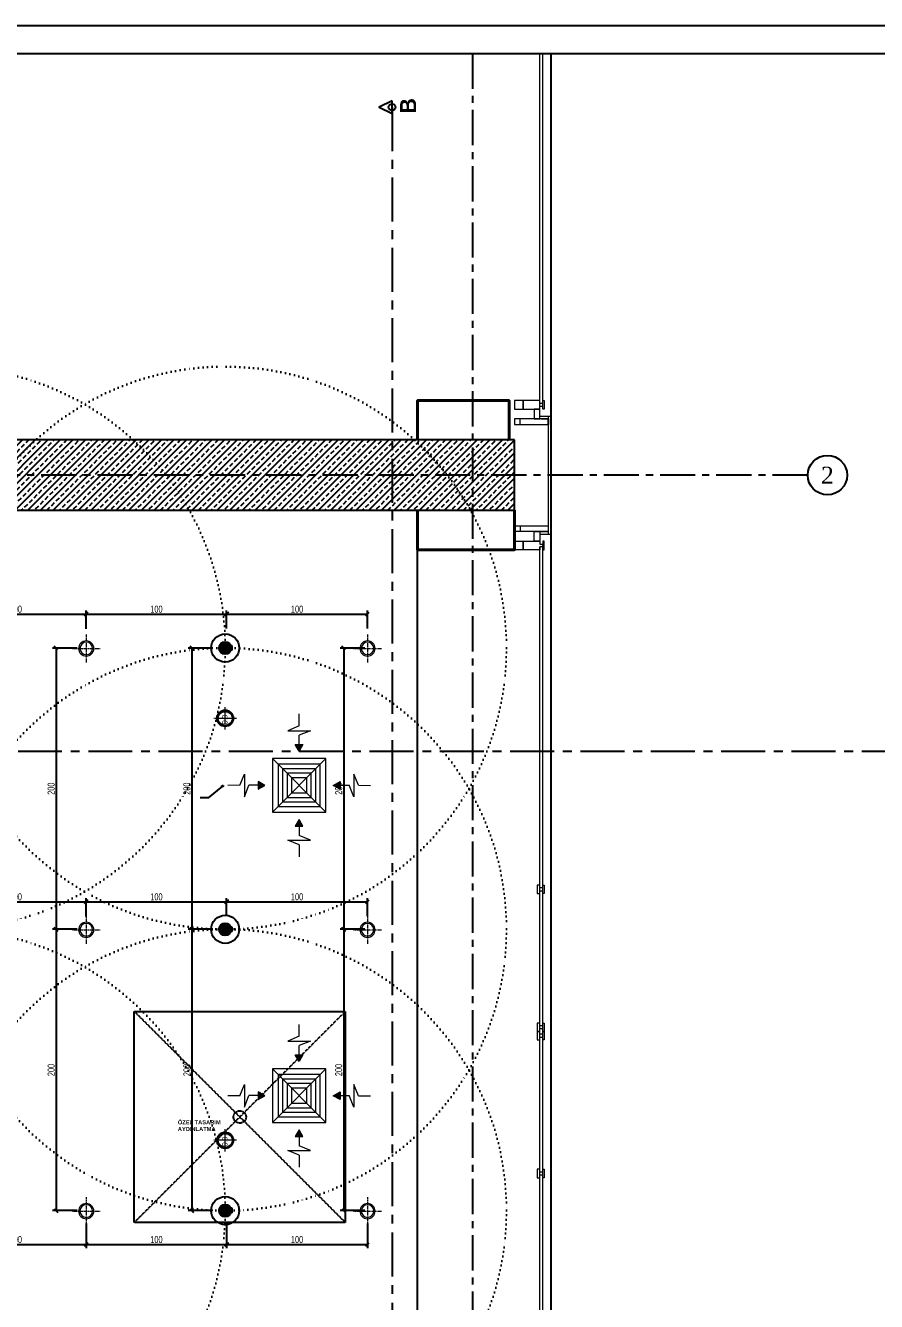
# Model space of a CAD drawing. Header units: millimetres. Extents: x 933584 to 974011, y 4545988 to 4553664.
# Drawn here: x 966120 to 966725, y 4551948 to 4552855 of the extents above; entities that cross this region are included whole.
import ezdxf
from ezdxf.enums import TextEntityAlignment as Align

# ---------------------------------------------------------------- set-up
doc = ezdxf.new("R2010")
doc.units = ezdxf.units.MM
doc.header["$PDMODE"] = 35
for name, pattern in [('( Hidden )', [0.375, 0.25, -0.125]), ('568_AVN_KES_01$0$HIDDEN', [0.375, 0.25, -0.125]), ('CENTER', [2, 1.25, -0.25, 0.25, -0.25]), ('DOT2', [3.175, 0, -3.175]), ('HIDDEN', [9.525, 6.35, -3.175])]:
    doc.linetypes.add(name, pattern=pattern)
doc.layers.get('0').update_dxf_attribs({"color": 255})
doc.layers.get('Defpoints').update_dxf_attribs({"color": 8})
for name, color, linetype in [('0-CSX-CXS_20', 14, 'CENTER'), ('0-DMS-50', 143, 'Continuous'), ('0-HSL-HTC_200', 1, 'Continuous'), ('0-LNS-SLN', 6, 'Continuous'), ('0-LNS-SPL', 13, '568_AVN_KES_01$0$HIDDEN'), ('0-LNS-VLF', 11, 'Continuous'), ('0-TXT-XBX_20', 3, 'Continuous'), ('2-SPS-RCN', 2, 'Continuous'), ('_MSMEP_YT_SPRİNKLER-Details', 7, 'Continuous'), ('_MSMEP_YT_SPRİNKLER-Edge', 7, 'Continuous')]:
    doc.layers.add(name, color=color, linetype=linetype)
for name, color, linetype, lineweight in [('0-ONK-YANGIN DEDEKTÖRÜ', 4, 'Continuous', 5), ('12-ONK_AYDINLATMA', 1, 'Continuous', 5), ('2-SPS-IBW', 5, 'Continuous', 40), ('3-OPN-WDR', 4, 'Continuous', 18), ('_MSMEP_HT_EMİŞ_EKİPMANLARI', 183, 'Continuous', 18), ('_MSMEP_YT_SPRİNKLER', 1, 'Continuous', 30), ('DOĞRAMA', 8, 'Continuous', 15)]:
    doc.layers.add(name, color=color, linetype=linetype, lineweight=lineweight)
doc.styles.add('Century Gothic_B_3', font='GOTHICB.TTF', dxfattribs={"height": 4})
doc.styles.add('dim_romans_50', font='swissl.ttf', dxfattribs={"width": 0.6, "height": 5})
doc.styles.get("Standard").update_dxf_attribs({"font": 'times.ttf'})
doc.dimstyles.new('ONK_dim 1_50', dxfattribs={"dimscale": 5, "dimtxt": 4, "dimasz": 0.5, "dimexe": 0.5, "dimexo": 0.5, "dimgap": 0.2, "dimtad": 1, "dimdec": 1, "dimrnd": 0.5, "dimzin": 9, "dimtxsty": 'dim_romans_50', "dimblk": 'OBLIQUE', "dimcen": 1, "dimclre": 256, "dimclrt": 256, "dimazin": 2, "dimtfac": 1, "dimtdec": 1, "dimtix": 1, "dimtmove": 2, "dimatfit": 3, "dimldrblk": 'OBLIQUE', "dimfxl": 3, "dimfxlon": 1, "dimarcsym": 0})

# ---------------------------------------------------------------- blocks, each defined once
blk = doc.blocks.new('aksno_20')
at = {"layer": '0-TXT-XBX_20'}
blk.add_circle((0, 0), 7, dxfattribs=at)
blk.add_attdef('AKSNO', text='', height=6).set_placement((0, 0), align=Align.MIDDLE_CENTER)
blk = doc.blocks.new('ZVBXZDVB')
at = {"layer": '0-CSX-CXS_20', "ltscale": 20}
blk.add_line((934876.25, 4552535.75), (933721.5, 4552535.75), dxfattribs=at)
blk.add_lwpolyline([(934637.85, 4552835.4), (934637.85, 4551518.59)], dxfattribs=at)
at = {"layer": '0-TXT-XBX_20'}
ref = blk.add_blockref('aksno_20', (934890.25, 4552535.75), dxfattribs=dict(at, xscale=2, yscale=2, zscale=2))
ref.add_attrib('AKSNO', '2', dxfattribs={"color": 7, "height": 12}).set_placement((934890.25, 4552535.75), align=Align.MIDDLE_CENTER)
blk = doc.blocks.new('A$C252E1D81')
at = {"layer": 'DOĞRAMA', "color": 253, "true_color": 0xadadad}
for points in [[(6, 20), (0, 20), (0, 21), (6, 21)], [(0, 0), (6, 0), (6, 6), (0, 6)]]:
    blk.add_lwpolyline(points, close=True, dxfattribs=at)
blk.add_lwpolyline([(6, 6), (6, 18), (4, 18), (4, 20), (2, 20), (2, 18), (0, 18), (0, 6), (6, 6)], dxfattribs=at)
blk = doc.blocks.new('XVBZDVBZDVB')
at = {"layer": '3-OPN-WDR'}
for p, q in [((934681.85, 4554084.75), (934681.85, 4554335.4)), ((934683.85, 4554084.75), (934683.85, 4554335.4)), ((934683.85, 4554082.75), (934683.85, 4554084.75)), ((934687.85, 4554075.75), (934667.85, 4554075.75)), ((934681.85, 4554077.75), (934689.85, 4554077.75)), ((934682.4, 4554075.75), (934687.73, 4554075.75)), ((934687.85, 4553993.75), (934687.85, 4554077.75)), ((934689.85, 4553993.75), (934689.85, 4554077.75)), ((934667.85, 4554071.75), (934687.85, 4554071.75)), ((934667.85, 4553999.75), (934687.85, 4553999.75)), ((934687.85, 4553995.75), (934667.85, 4553995.75)), ((934681.85, 4553993.75), (934689.85, 4553993.75)), ((934682.4, 4553995.75), (934687.73, 4553995.75)), ((934681.85, 4553738.25), (934681.85, 4553984.75)), ((934683.85, 4553738.25), (934683.85, 4553985.75)), ((934681.85, 4553286.61), (934681.84, 4553740.25)), ((934683.85, 4553289.61), (934683.85, 4553740.25))]:
    blk.add_line(p, q, dxfattribs=at)
for points in [[(934667.85, 4554075.75), (934663.85, 4554075.75), (934663.85, 4554071.75), (934667.85, 4554071.75)], [(934681.85, 4554082.75), (934677.85, 4554082.75), (934677.85, 4554075.75), (934681.85, 4554075.75)], [(934687.73, 4554075.75), (934687.85, 4554075.75), (934687.85, 4554071.75), (934687.73, 4554071.75)], [(934667.85, 4553995.75), (934663.85, 4553995.75), (934663.85, 4553999.75), (934667.85, 4553999.75)], [(934681.85, 4553988.75), (934677.85, 4553988.75), (934677.85, 4553995.75), (934681.85, 4553995.75)], [(934687.73, 4553995.75), (934687.85, 4553995.75), (934687.85, 4553999.75), (934687.73, 4553999.75)], [(934683.85, 4553738.25), (934683.85, 4553744.25), (934684.85, 4553744.25), (934684.85, 4553738.25)], [(934683.85, 4553640.25), (934683.85, 4553646.25), (934684.85, 4553646.25), (934684.85, 4553640.25)], [(934683.85, 4553634.25), (934683.85, 4553640.25), (934684.85, 4553640.25), (934684.85, 4553634.25)], [(934683.85, 4553536.25), (934683.85, 4553542.25), (934684.85, 4553542.25), (934684.85, 4553536.25)]]:
    blk.add_lwpolyline(points, close=True, dxfattribs=at)
for points in [[(934679.85, 4553738.25), (934681.85, 4553738.25), (934681.85, 4553740.25), (934683.85, 4553740.25), (934683.85, 4553742.25), (934681.85, 4553742.25), (934681.85, 4553744.25), (934679.85, 4553744.25), (934679.85, 4553738.25)], [(934679.85, 4553640.25), (934681.85, 4553640.25), (934681.85, 4553642.25), (934683.85, 4553642.25), (934683.85, 4553644.25), (934681.85, 4553644.25), (934681.85, 4553646.25), (934679.85, 4553646.25), (934679.85, 4553640.25)], [(934679.85, 4553634.25), (934681.85, 4553634.25), (934681.85, 4553636.25), (934683.85, 4553636.25), (934683.85, 4553638.25), (934681.85, 4553638.25), (934681.85, 4553640.25), (934679.85, 4553640.25), (934679.85, 4553634.25)], [(934679.85, 4553536.25), (934681.85, 4553536.25), (934681.85, 4553538.25), (934683.85, 4553538.25), (934683.85, 4553540.25), (934681.85, 4553540.25), (934681.85, 4553542.25), (934679.85, 4553542.25), (934679.85, 4553536.25)]]:
    blk.add_lwpolyline(points, dxfattribs=at)
at = {"layer": 'DOĞRAMA', "color": 253, "true_color": 0xadadad}
for p, q in [((934663.85, 4553982.75), (934663.85, 4553988.75)), ((934663.85, 4553988.75), (934669.85, 4553988.75)), ((934669.85, 4553988.75), (934669.85, 4553982.75)), ((934669.85, 4553982.75), (934663.85, 4553982.75))]:
    blk.add_line(p, q, dxfattribs=at)
blk.add_lwpolyline([(934669.85, 4553988.75), (934681.85, 4553988.75), (934681.85, 4553986.75), (934683.85, 4553986.75), (934683.85, 4553984.75), (934681.85, 4553984.75), (934681.85, 4553982.75), (934669.85, 4553982.75), (934669.85, 4553988.75)], dxfattribs=at)
blk.add_lwpolyline([(934683.85, 4553988.75), (934683.85, 4553982.75), (934684.85, 4553982.75), (934684.85, 4553988.75)], close=True, dxfattribs=at)
at = {"layer": '3-OPN-WDR', "rotation": 270}
blk.add_blockref('A$C252E1D81', (934663.85, 4554088.75), dxfattribs=at)
blk = doc.blocks.new('xcvxcbv')
at = {"layer": '2-SPS-IBW'}
for points in [[(934663.85, 4551223.49), (934663.85, 4551251.49), (934598.85, 4551251.49), (934598.85, 4551223.49)], [(934667.85, 4551173.49), (934667.85, 4551145.49), (934598.85, 4551145.49), (934598.85, 4551173.49)], [(934013, 4550609.59), (933993.28, 4550616.86), (933863.85, 4550794.73), (933863.85, 4550923.49), (933966.85, 4550923.49), (933966.85, 4550975.49), (933863.85, 4550975.49), (933863.85, 4550990.49), (933981.85, 4550990.49), (933981.85, 4550877.49), (933882.35, 4550877.49), (933882.35, 4550804.49), (934007.08, 4550633.09), (934019.92, 4550628.36), (934013, 4550609.59)], [(933966.85, 4550908.49), (933966.85, 4550892.49), (933883.85, 4550892.49), (933883.85, 4550908.49), (933966.85, 4550908.49)], [(934652.94, 4550373.38), (934667.85, 4550367.88), (934667.85, 4550455.35), (934598.85, 4550455.35), (934598.85, 4550446.4)]]:
    blk.add_lwpolyline(points, dxfattribs=at)
blk.add_lwpolyline([(934203.85, 4551173.49), (934001.85, 4551173.49), (934001.85, 4551223.49), (934203.85, 4551223.49)], close=True, dxfattribs=at)
blk = doc.blocks.new('fdvd-flatten-1')
at = {"layer": '2-SPS-RCN'}
for points in [[(934001.85, 4551228.49), (933863.85, 4551228.49), (933863.85, 4551168.49), (934001.85, 4551168.49)], [(934667.85, 4551223.49), (934203.85, 4551223.49), (934203.85, 4551173.49), (934667.85, 4551173.49)], [(934652.94, 4550373.38), (934659.71, 4550423.91), (934030.31, 4550656.51), (934013, 4550609.59)]]:
    blk.add_lwpolyline(points, close=True, dxfattribs=at)
blk = doc.blocks.new('*U1486')
at = {"layer": '_MSMEP_YT_SPRİNKLER-Details', "color": 1, "linetype": 'Continuous', "lineweight": -3}
for p, q in [((24500, 73133.6), (24491, 73133.6)), ((24491, 73133.6), (24497, 73133.6)), ((24500, 73133.6), (24491, 73133.6)), ((24491, 73133.6), (24497, 73133.6)), ((24497, 73133.6), (24497, 73133.6)), ((24497, 73133.6), (24503, 73133.6)), ((24497, 73133.6), (24497, 73133.6)), ((24497, 73133.6), (24503, 73133.6)), ((24509, 73133.6), (24500, 73133.6)), ((24509, 73133.6), (24500, 73133.6)), ((24503, 73133.6), (24503, 73133.6)), ((24503, 73133.6), (24509, 73133.6)), ((24503, 73133.6), (24503, 73133.6)), ((24503, 73133.6), (24509, 73133.6))]:
    blk.add_line(p, q, dxfattribs=at)
blk.add_circle((24500, 73133.6), 10, dxfattribs=at)
for major_axis in [(0, 100), (0, 43.9), (0, 38.9), (0, 33.9), (0, 28.9), (0, 23.9), (0, 18.9), (0, 13.9), (0, 8.95), (0, 3.95)]:
    blk.add_ellipse((24500, 73133.6), major_axis=major_axis, ratio=1, start_param=-1.570796, end_param=4.712389, dxfattribs=at)
blk = doc.blocks.new('*U1487')
at = {"layer": '_MSMEP_YT_SPRİNKLER-Details', "color": 7, "linetype": 'Continuous', "lineweight": -3}
blk.add_line((24500, 73133.6), (24500, 73133.6), dxfattribs=at)
blk = doc.blocks.new('*U1488')
at = {"layer": '_MSMEP_YT_SPRİNKLER-Edge', "color": 1, "linetype": 'Continuous', "lineweight": -3}
for p, q in [((24549.5, 73150.1), (24500, 73150.1)), ((24549.5, 73117.1), (24500, 73117.1)), ((24549.5, 73117.1), (24549.5, 73150.1))]:
    blk.add_line(p, q, dxfattribs=at)
blk = doc.blocks.new('YANGIN DEDEKTÖRÜ 1')
at = {"ltscale": 0.5}
h = blk.add_hatch(dxfattribs=at)
h.set_pattern_fill('ANGLE', color=256, scale=0.1)
h.set_pattern_definition([(0, (20756.2821, -51249.2567), (0, 0.6985), [0.508, -0.1905]), (90, (20756.2821, -51249.2567), (-0.6985, 4e-17), [0.508, -0.1905])])
edge = h.paths.add_edge_path(flags=17)
edge.add_arc((34913.45, -137395.48), 5, 0, 360)
edge = h.paths.add_edge_path()
edge.add_arc((34913.45, -137395.48), 6, 0, 360)
at = {"linetype": '( Hidden )', "ltscale": 2}
for points in [[(34913.45, -137403.48), (34913.45, -137387.48)], [(34905.45, -137395.48), (34921.45, -137395.48)]]:
    blk.add_lwpolyline(points, dxfattribs=at)
for radius in [6, 5]:
    blk.add_circle((34913.45, -137395.48), radius)
at = {"insert": (34908.97, -137393.26), "char_height": 3.832, "attachment_point": 1, "style": 'dim_romans_50'}
blk.add_mtext_dynamic_manual_height_columns('O.D.D.', width=12.8736, gutter_width=18.14, heights=[0], dxfattribs=at)
blk = doc.blocks.new('12 lik sıva üstü aydınlatma')
at = {"linetype": '( Hidden )', "ltscale": 3}
for points in [[(5935.8, -154395.3), (5935.8, -154417.3)], [(5924.8, -154406.3), (5946.8, -154406.3)]]:
    blk.add_lwpolyline(points, dxfattribs=at)
for radius in [6, 5]:
    blk.add_circle((5935.8, -154406.3), radius)
blk = doc.blocks.new('FVGDVG')
at = {"layer": '_MSMEP_HT_EMİŞ_EKİPMANLARI', "color": 7, "ltscale": 20}
for p, q in [((947765.3, 4552506.9), (947686.3, 4552473.2)), ((947765.3, 4552506.9), (947765.4, 4552591.8)), ((947686.3, 4552473.2), (947846.9, 4552473)), ((947765.1, 4552375.2), (947765.2, 4552441.3)), ((947846.9, 4552473), (947765.2, 4552441.3)), ((947342.8, 4552084.7), (947376.5, 4552163.7)), ((947376.5, 4552163.7), (947376.7, 4552003.1)), ((948154.5, 4552163.7), (948154.2, 4552003.1)), ((948188.2, 4552084.7), (948154.5, 4552163.7)), ((947342.8, 4552084.7), (947257.9, 4552084.6)), ((947376.7, 4552003.1), (947408.5, 4552084.8)), ((947474.5, 4552084.9), (947408.5, 4552084.8)), ((948056.5, 4552084.9), (948122.5, 4552084.8)), ((948154.2, 4552003.1), (948122.5, 4552084.8)), ((948188.2, 4552084.7), (948273.1, 4552084.6)), ((947765.1, 4551793.5), (947765.2, 4551727.5)), ((947686.3, 4551695.5), (947846.9, 4551695.8)), ((947765.3, 4551661.8), (947686.3, 4551695.5)), ((947846.9, 4551695.8), (947765.2, 4551727.5)), ((947765.3, 4551661.8), (947765.4, 4551576.9))]:
    blk.add_line(p, q, dxfattribs=at)
at = {"layer": '_MSMEP_HT_EMİŞ_EKİPMANLARI', "color": 253, "lineweight": 0, "ltscale": 10}
for p, q in [((947575.4, 4551894.6), (947955.4, 4552274.6)), ((947955.4, 4551894.6), (947575.4, 4552274.6))]:
    blk.add_line(p, q, dxfattribs=at)
at = {"layer": '_MSMEP_HT_EMİŞ_EKİPMANLARI', "color": 7, "ltscale": 20}
for points in [[(947737.9, 4552375.3), (947793.1, 4552375.2), (947765.4, 4552327.4)], [(947474.4, 4552112.1), (947474.5, 4552056.9), (947522.3, 4552084.6)], [(948056.5, 4552112.1), (948056.5, 4552056.9), (948008.7, 4552084.6)], [(947737.9, 4551793.5), (947793.1, 4551793.6), (947765.4, 4551841.3)]]:
    blk.add_lwpolyline(points, close=True, dxfattribs=at)
at = {"layer": '_MSMEP_HT_EMİŞ_EKİPMANLARI', "ltscale": 10}
for points in [[(947575.4, 4551894.6), (947955.4, 4551894.6), (947955.4, 4552274.6), (947575.4, 4552274.6)], [(947615.4, 4551934.6), (947915.4, 4551934.6), (947915.4, 4552234.6), (947615.4, 4552234.6)]]:
    blk.add_lwpolyline(points, close=True, dxfattribs=at)
at = {"layer": '_MSMEP_HT_EMİŞ_EKİPMANLARI', "color": 253, "lineweight": 0, "ltscale": 10}
for points in [[(947647.4, 4551966.6), (947883.4, 4551966.6), (947883.4, 4552202.6), (947647.4, 4552202.6)], [(947679.4, 4551998.6), (947851.4, 4551998.6), (947851.4, 4552170.6), (947679.4, 4552170.6)], [(947711.4, 4552030.6), (947819.4, 4552030.6), (947819.4, 4552138.6), (947711.4, 4552138.6)]]:
    blk.add_lwpolyline(points, close=True, dxfattribs=at)
at = {"layer": '_MSMEP_HT_EMİŞ_EKİPMANLARI', "color": 7, "ltscale": 20}
for points in [[(947793.1, 4552375.2), (947765.4, 4552327.4), (947737.9, 4552375.3), (947765.4, 4552327.4)], [(947765.4, 4552327.4), (947737.9, 4552375.3), (947793.1, 4552375.2), (947765.4, 4552327.4)], [(947474.5, 4552056.9), (947522.3, 4552084.6), (947474.4, 4552112.1), (947522.3, 4552084.6)], [(947522.3, 4552084.6), (947474.4, 4552112.1), (947474.5, 4552056.9), (947522.3, 4552084.6)], [(948056.5, 4552056.9), (948008.7, 4552084.6), (948056.5, 4552112.1), (948008.7, 4552084.6)], [(948008.7, 4552084.6), (948056.5, 4552112.1), (948056.5, 4552056.9), (948008.7, 4552084.6)], [(947793.1, 4551793.6), (947765.4, 4551841.3), (947737.9, 4551793.5), (947765.4, 4551841.3)], [(947765.4, 4551841.3), (947737.9, 4551793.5), (947793.1, 4551793.6), (947765.4, 4551841.3)]]:
    blk.add_solid(points, dxfattribs=at)
blk = doc.blocks.new('_Oblique')
at = {"color": 0, "linetype": 'ByBlock', "lineweight": -2}
blk.add_line((-0.5, -0.5), (0.5, 0.5), dxfattribs=at)
blk = doc.blocks.new('*D2154')
at = {"layer": '0-DMS-50', "lineweight": -2}
for p, q in [((966063.04, 4552426.66), (966063.04, 4552439.47)), ((966163.21, 4552426.42), (966163.21, 4552439.47))]:
    blk.add_line(p, q, dxfattribs=at)
at = {"layer": '0-DMS-50', "color": 0, "lineweight": -2}
blk.add_line((966063.04, 4552436.97), (966163.21, 4552436.97), dxfattribs=at)
at = {"layer": 'Defpoints', "color": 0}
for p in [(966163.21, 4552436.97), (966063.04, 4552424.16), (966163.21, 4552423.92)]:
    blk.add_point(p, dxfattribs=at)
at = {"layer": '0-DMS-50', "color": 0, "linetype": 'ByBlock', "lineweight": -2, "xscale": 2.5, "yscale": 2.5, "zscale": 2.5, "rotation": 180}
blk.add_blockref('_Oblique', (966063.04, 4552436.97), dxfattribs=at)
at = {"layer": '0-DMS-50', "color": 0, "linetype": 'ByBlock', "lineweight": -2, "xscale": 2.5, "yscale": 2.5, "zscale": 2.5}
blk.add_blockref('_Oblique', (966163.21, 4552436.97), dxfattribs=at)
at = {"layer": '0-DMS-50', "insert": (966113.12, 4552440.47), "char_height": 5, "attachment_point": 5, "style": 'dim_romans_50'}
blk.add_mtext('100', dxfattribs=at)
blk = doc.blocks.new('*D2155')
at = {"layer": '0-DMS-50', "lineweight": -2}
for p, q in [((966163.21, 4552426.42), (966163.21, 4552439.47)), ((966263.04, 4552426.78), (966263.04, 4552439.47))]:
    blk.add_line(p, q, dxfattribs=at)
at = {"layer": '0-DMS-50', "color": 0, "lineweight": -2}
blk.add_line((966163.21, 4552436.97), (966263.04, 4552436.97), dxfattribs=at)
at = {"layer": 'Defpoints', "color": 0}
for p in [(966263.04, 4552436.97), (966263.04, 4552424.28), (966163.21, 4552423.92)]:
    blk.add_point(p, dxfattribs=at)
at = {"layer": '0-DMS-50', "color": 0, "linetype": 'ByBlock', "lineweight": -2, "xscale": 2.5, "yscale": 2.5, "zscale": 2.5, "rotation": 180}
blk.add_blockref('_Oblique', (966163.21, 4552436.97), dxfattribs=at)
at = {"layer": '0-DMS-50', "color": 0, "linetype": 'ByBlock', "lineweight": -2, "xscale": 2.5, "yscale": 2.5, "zscale": 2.5}
blk.add_blockref('_Oblique', (966263.04, 4552436.97), dxfattribs=at)
at = {"layer": '0-DMS-50', "insert": (966213.13, 4552440.47), "char_height": 5, "attachment_point": 5, "style": 'dim_romans_50'}
blk.add_mtext('100', dxfattribs=at)
blk = doc.blocks.new('*D2156')
at = {"layer": '0-DMS-50', "lineweight": -2}
for p, q in [((966263.04, 4552426.78), (966263.04, 4552439.47)), ((966363.21, 4552426.78), (966363.21, 4552439.47))]:
    blk.add_line(p, q, dxfattribs=at)
at = {"layer": '0-DMS-50', "color": 0, "lineweight": -2}
blk.add_line((966263.04, 4552436.97), (966363.21, 4552436.97), dxfattribs=at)
at = {"layer": 'Defpoints', "color": 0}
for p in [(966363.21, 4552436.97), (966263.04, 4552424.28), (966363.21, 4552424.28)]:
    blk.add_point(p, dxfattribs=at)
at = {"layer": '0-DMS-50', "color": 0, "linetype": 'ByBlock', "lineweight": -2, "xscale": 2.5, "yscale": 2.5, "zscale": 2.5, "rotation": 180}
blk.add_blockref('_Oblique', (966263.04, 4552436.97), dxfattribs=at)
at = {"layer": '0-DMS-50', "color": 0, "linetype": 'ByBlock', "lineweight": -2, "xscale": 2.5, "yscale": 2.5, "zscale": 2.5}
blk.add_blockref('_Oblique', (966363.21, 4552436.97), dxfattribs=at)
at = {"layer": '0-DMS-50', "insert": (966313.13, 4552440.47), "char_height": 5, "attachment_point": 5, "style": 'dim_romans_50'}
blk.add_mtext('100', dxfattribs=at)
blk = doc.blocks.new('*D2159')
at = {"layer": '0-DMS-50', "lineweight": -2}
for p, q in [((966063.04, 4552222.14), (966063.04, 4552234.96)), ((966163.21, 4552221.91), (966163.21, 4552234.96))]:
    blk.add_line(p, q, dxfattribs=at)
at = {"layer": '0-DMS-50', "color": 0, "lineweight": -2}
blk.add_line((966063.04, 4552232.46), (966163.21, 4552232.46), dxfattribs=at)
at = {"layer": 'Defpoints', "color": 0}
for p in [(966163.21, 4552232.46), (966063.04, 4552219.64), (966163.21, 4552219.41)]:
    blk.add_point(p, dxfattribs=at)
at = {"layer": '0-DMS-50', "color": 0, "linetype": 'ByBlock', "lineweight": -2, "xscale": 2.5, "yscale": 2.5, "zscale": 2.5, "rotation": 180}
blk.add_blockref('_Oblique', (966063.04, 4552232.46), dxfattribs=at)
at = {"layer": '0-DMS-50', "color": 0, "linetype": 'ByBlock', "lineweight": -2, "xscale": 2.5, "yscale": 2.5, "zscale": 2.5}
blk.add_blockref('_Oblique', (966163.21, 4552232.46), dxfattribs=at)
at = {"layer": '0-DMS-50', "insert": (966113.12, 4552235.96), "char_height": 5, "attachment_point": 5, "style": 'dim_romans_50'}
blk.add_mtext('100', dxfattribs=at)
blk = doc.blocks.new('*D2160')
at = {"layer": '0-DMS-50', "lineweight": -2}
for p, q in [((966163.21, 4552221.91), (966163.21, 4552234.96)), ((966263.04, 4552222.26), (966263.04, 4552234.96))]:
    blk.add_line(p, q, dxfattribs=at)
at = {"layer": '0-DMS-50', "color": 0, "lineweight": -2}
blk.add_line((966163.21, 4552232.46), (966263.04, 4552232.46), dxfattribs=at)
at = {"layer": 'Defpoints', "color": 0}
for p in [(966263.04, 4552232.46), (966163.21, 4552219.41), (966263.04, 4552219.76)]:
    blk.add_point(p, dxfattribs=at)
at = {"layer": '0-DMS-50', "color": 0, "linetype": 'ByBlock', "lineweight": -2, "xscale": 2.5, "yscale": 2.5, "zscale": 2.5, "rotation": 180}
blk.add_blockref('_Oblique', (966163.21, 4552232.46), dxfattribs=at)
at = {"layer": '0-DMS-50', "color": 0, "linetype": 'ByBlock', "lineweight": -2, "xscale": 2.5, "yscale": 2.5, "zscale": 2.5}
blk.add_blockref('_Oblique', (966263.04, 4552232.46), dxfattribs=at)
at = {"layer": '0-DMS-50', "insert": (966213.13, 4552235.96), "char_height": 5, "attachment_point": 5, "style": 'dim_romans_50'}
blk.add_mtext('100', dxfattribs=at)
blk = doc.blocks.new('*D2161')
at = {"layer": '0-DMS-50', "lineweight": -2}
for p, q in [((966263.04, 4552222.26), (966263.04, 4552234.96)), ((966363.21, 4552222.26), (966363.21, 4552234.96))]:
    blk.add_line(p, q, dxfattribs=at)
at = {"layer": '0-DMS-50', "color": 0, "lineweight": -2}
blk.add_line((966263.04, 4552232.46), (966363.21, 4552232.46), dxfattribs=at)
at = {"layer": 'Defpoints', "color": 0}
for p in [(966363.21, 4552232.46), (966263.04, 4552219.76), (966363.21, 4552219.76)]:
    blk.add_point(p, dxfattribs=at)
at = {"layer": '0-DMS-50', "color": 0, "linetype": 'ByBlock', "lineweight": -2, "xscale": 2.5, "yscale": 2.5, "zscale": 2.5, "rotation": 180}
blk.add_blockref('_Oblique', (966263.04, 4552232.46), dxfattribs=at)
at = {"layer": '0-DMS-50', "color": 0, "linetype": 'ByBlock', "lineweight": -2, "xscale": 2.5, "yscale": 2.5, "zscale": 2.5}
blk.add_blockref('_Oblique', (966363.21, 4552232.46), dxfattribs=at)
at = {"layer": '0-DMS-50', "insert": (966313.13, 4552235.96), "char_height": 5, "attachment_point": 5, "style": 'dim_romans_50'}
blk.add_mtext('100', dxfattribs=at)
blk = doc.blocks.new('*D2164')
at = {"layer": '0-DMS-50', "lineweight": -2}
for p, q in [((966063.04, 4552003.78), (966063.04, 4551986.28)), ((966163.21, 4552003.78), (966163.21, 4551986.28))]:
    blk.add_line(p, q, dxfattribs=at)
at = {"layer": '0-DMS-50', "color": 0, "lineweight": -2}
blk.add_line((966063.04, 4551988.78), (966163.21, 4551988.78), dxfattribs=at)
at = {"layer": 'Defpoints', "color": 0}
for p in [(966063.04, 4552014.26), (966163.21, 4552014.02), (966163.21, 4551988.78)]:
    blk.add_point(p, dxfattribs=at)
at = {"layer": '0-DMS-50', "color": 0, "linetype": 'ByBlock', "lineweight": -2, "xscale": 2.5, "yscale": 2.5, "zscale": 2.5, "rotation": 180}
blk.add_blockref('_Oblique', (966063.04, 4551988.78), dxfattribs=at)
at = {"layer": '0-DMS-50', "color": 0, "linetype": 'ByBlock', "lineweight": -2, "xscale": 2.5, "yscale": 2.5, "zscale": 2.5}
blk.add_blockref('_Oblique', (966163.21, 4551988.78), dxfattribs=at)
at = {"layer": '0-DMS-50', "insert": (966113.12, 4551992.28), "char_height": 5, "attachment_point": 5, "style": 'dim_romans_50'}
blk.add_mtext('100', dxfattribs=at)
blk = doc.blocks.new('*D2165')
at = {"layer": '0-DMS-50', "lineweight": -2}
for p, q in [((966163.21, 4552003.78), (966163.21, 4551986.28)), ((966263.04, 4552003.78), (966263.04, 4551986.28))]:
    blk.add_line(p, q, dxfattribs=at)
at = {"layer": '0-DMS-50', "color": 0, "lineweight": -2}
blk.add_line((966163.21, 4551988.78), (966263.04, 4551988.78), dxfattribs=at)
at = {"layer": 'Defpoints', "color": 0}
for p in [(966163.21, 4552014.02), (966263.04, 4552014.38), (966263.04, 4551988.78)]:
    blk.add_point(p, dxfattribs=at)
at = {"layer": '0-DMS-50', "color": 0, "linetype": 'ByBlock', "lineweight": -2, "xscale": 2.5, "yscale": 2.5, "zscale": 2.5, "rotation": 180}
blk.add_blockref('_Oblique', (966163.21, 4551988.78), dxfattribs=at)
at = {"layer": '0-DMS-50', "color": 0, "linetype": 'ByBlock', "lineweight": -2, "xscale": 2.5, "yscale": 2.5, "zscale": 2.5}
blk.add_blockref('_Oblique', (966263.04, 4551988.78), dxfattribs=at)
at = {"layer": '0-DMS-50', "insert": (966213.13, 4551992.28), "char_height": 5, "attachment_point": 5, "style": 'dim_romans_50'}
blk.add_mtext('100', dxfattribs=at)
blk = doc.blocks.new('*D2166')
at = {"layer": '0-DMS-50', "lineweight": -2}
for p, q in [((966263.04, 4552003.78), (966263.04, 4551986.28)), ((966363.21, 4552003.78), (966363.21, 4551986.28))]:
    blk.add_line(p, q, dxfattribs=at)
at = {"layer": '0-DMS-50', "color": 0, "lineweight": -2}
blk.add_line((966263.04, 4551988.78), (966363.21, 4551988.78), dxfattribs=at)
at = {"layer": 'Defpoints', "color": 0}
for p in [(966263.04, 4552014.38), (966363.21, 4552014.38), (966363.21, 4551988.78)]:
    blk.add_point(p, dxfattribs=at)
at = {"layer": '0-DMS-50', "color": 0, "linetype": 'ByBlock', "lineweight": -2, "xscale": 2.5, "yscale": 2.5, "zscale": 2.5, "rotation": 180}
blk.add_blockref('_Oblique', (966263.04, 4551988.78), dxfattribs=at)
at = {"layer": '0-DMS-50', "color": 0, "linetype": 'ByBlock', "lineweight": -2, "xscale": 2.5, "yscale": 2.5, "zscale": 2.5}
blk.add_blockref('_Oblique', (966363.21, 4551988.78), dxfattribs=at)
at = {"layer": '0-DMS-50', "insert": (966313.13, 4551992.28), "char_height": 5, "attachment_point": 5, "style": 'dim_romans_50'}
blk.add_mtext('100', dxfattribs=at)
blk = doc.blocks.new('*D2173')
at = {"layer": '0-DMS-50', "lineweight": -2}
for p, q in [((966156.76, 4552412.85), (966139.26, 4552412.85)), ((966156.76, 4552212.85), (966139.26, 4552212.85))]:
    blk.add_line(p, q, dxfattribs=at)
at = {"layer": '0-DMS-50', "color": 0, "lineweight": -2}
blk.add_line((966141.76, 4552412.85), (966141.76, 4552212.85), dxfattribs=at)
at = {"layer": 'Defpoints', "color": 0}
for p in [(966164.03, 4552412.85), (966141.76, 4552212.85), (966164.03, 4552212.85)]:
    blk.add_point(p, dxfattribs=at)
at = {"layer": '0-DMS-50', "color": 0, "linetype": 'ByBlock', "lineweight": -2, "xscale": 2.5, "yscale": 2.5, "zscale": 2.5}
for p, rotation in [((966141.76, 4552412.85), 90), ((966141.76, 4552212.85), 270)]:
    blk.add_blockref('_Oblique', p, dxfattribs=dict(at, rotation=rotation))
at = {"layer": '0-DMS-50', "insert": (966138.26, 4552312.85), "char_height": 5, "attachment_point": 5, "rotation": 90, "style": 'dim_romans_50'}
blk.add_mtext('200', dxfattribs=at)
blk = doc.blocks.new('*D2174')
at = {"layer": '0-DMS-50', "lineweight": -2}
for p, q in [((966156.76, 4552212.85), (966139.26, 4552212.85)), ((966156.76, 4552012.85), (966139.26, 4552012.85))]:
    blk.add_line(p, q, dxfattribs=at)
at = {"layer": '0-DMS-50', "color": 0, "lineweight": -2}
blk.add_line((966141.76, 4552212.85), (966141.76, 4552012.85), dxfattribs=at)
at = {"layer": 'Defpoints', "color": 0}
for p in [(966164.03, 4552212.85), (966141.76, 4552012.85), (966164.03, 4552012.85)]:
    blk.add_point(p, dxfattribs=at)
at = {"layer": '0-DMS-50', "color": 0, "linetype": 'ByBlock', "lineweight": -2, "xscale": 2.5, "yscale": 2.5, "zscale": 2.5}
for p, rotation in [((966141.76, 4552212.85), 90), ((966141.76, 4552012.85), 270)]:
    blk.add_blockref('_Oblique', p, dxfattribs=dict(at, rotation=rotation))
at = {"layer": '0-DMS-50', "insert": (966138.26, 4552112.85), "char_height": 5, "attachment_point": 5, "rotation": 90, "style": 'dim_romans_50'}
blk.add_mtext('200', dxfattribs=at)
blk = doc.blocks.new('*D2175')
at = {"layer": '0-DMS-50', "lineweight": -2}
for p, q in [((966253.3, 4552412.85), (966235.8, 4552412.85)), ((966253.3, 4552212.85), (966235.8, 4552212.85))]:
    blk.add_line(p, q, dxfattribs=at)
at = {"layer": '0-DMS-50', "color": 0, "lineweight": -2}
blk.add_line((966238.3, 4552412.85), (966238.3, 4552212.85), dxfattribs=at)
at = {"layer": 'Defpoints', "color": 0}
for p in [(966260.57, 4552412.85), (966238.3, 4552212.85), (966260.57, 4552212.85)]:
    blk.add_point(p, dxfattribs=at)
at = {"layer": '0-DMS-50', "color": 0, "linetype": 'ByBlock', "lineweight": -2, "xscale": 2.5, "yscale": 2.5, "zscale": 2.5}
for p, rotation in [((966238.3, 4552412.85), 90), ((966238.3, 4552212.85), 270)]:
    blk.add_blockref('_Oblique', p, dxfattribs=dict(at, rotation=rotation))
at = {"layer": '0-DMS-50', "insert": (966234.8, 4552312.85), "char_height": 5, "attachment_point": 5, "rotation": 90, "style": 'dim_romans_50'}
blk.add_mtext('200', dxfattribs=at)
blk = doc.blocks.new('*D2176')
at = {"layer": '0-DMS-50', "lineweight": -2}
for p, q in [((966253.3, 4552212.85), (966235.8, 4552212.85)), ((966253.3, 4552012.85), (966235.8, 4552012.85))]:
    blk.add_line(p, q, dxfattribs=at)
at = {"layer": '0-DMS-50', "color": 0, "lineweight": -2}
blk.add_line((966238.3, 4552212.85), (966238.3, 4552012.85), dxfattribs=at)
at = {"layer": 'Defpoints', "color": 0}
for p in [(966260.57, 4552212.85), (966238.3, 4552012.85), (966260.57, 4552012.85)]:
    blk.add_point(p, dxfattribs=at)
at = {"layer": '0-DMS-50', "color": 0, "linetype": 'ByBlock', "lineweight": -2, "xscale": 2.5, "yscale": 2.5, "zscale": 2.5}
for p, rotation in [((966238.3, 4552212.85), 90), ((966238.3, 4552012.85), 270)]:
    blk.add_blockref('_Oblique', p, dxfattribs=dict(at, rotation=rotation))
at = {"layer": '0-DMS-50', "insert": (966234.8, 4552112.85), "char_height": 5, "attachment_point": 5, "rotation": 90, "style": 'dim_romans_50'}
blk.add_mtext('200', dxfattribs=at)
blk = doc.blocks.new('*D2177')
at = {"layer": '0-DMS-50', "lineweight": -2}
for p, q in [((966361.27, 4552412.85), (966343.77, 4552412.85)), ((966361.27, 4552212.85), (966343.77, 4552212.85))]:
    blk.add_line(p, q, dxfattribs=at)
at = {"layer": '0-DMS-50', "color": 0, "lineweight": -2}
blk.add_line((966346.27, 4552412.85), (966346.27, 4552212.85), dxfattribs=at)
at = {"layer": 'Defpoints', "color": 0}
for p in [(966368.54, 4552412.85), (966346.27, 4552212.85), (966368.54, 4552212.85)]:
    blk.add_point(p, dxfattribs=at)
at = {"layer": '0-DMS-50', "color": 0, "linetype": 'ByBlock', "lineweight": -2, "xscale": 2.5, "yscale": 2.5, "zscale": 2.5}
for p, rotation in [((966346.27, 4552412.85), 90), ((966346.27, 4552212.85), 270)]:
    blk.add_blockref('_Oblique', p, dxfattribs=dict(at, rotation=rotation))
at = {"layer": '0-DMS-50', "insert": (966342.77, 4552312.85), "char_height": 5, "attachment_point": 5, "rotation": 90, "style": 'dim_romans_50'}
blk.add_mtext('200', dxfattribs=at)
blk = doc.blocks.new('*D2178')
at = {"layer": '0-DMS-50', "lineweight": -2}
for p, q in [((966361.27, 4552212.85), (966343.77, 4552212.85)), ((966361.27, 4552012.85), (966343.77, 4552012.85))]:
    blk.add_line(p, q, dxfattribs=at)
at = {"layer": '0-DMS-50', "color": 0, "lineweight": -2}
blk.add_line((966346.27, 4552212.85), (966346.27, 4552012.85), dxfattribs=at)
at = {"layer": 'Defpoints', "color": 0}
for p in [(966368.54, 4552212.85), (966346.27, 4552012.85), (966368.54, 4552012.85)]:
    blk.add_point(p, dxfattribs=at)
at = {"layer": '0-DMS-50', "color": 0, "linetype": 'ByBlock', "lineweight": -2, "xscale": 2.5, "yscale": 2.5, "zscale": 2.5}
for p, rotation in [((966346.27, 4552212.85), 90), ((966346.27, 4552012.85), 270)]:
    blk.add_blockref('_Oblique', p, dxfattribs=dict(at, rotation=rotation))
at = {"layer": '0-DMS-50', "insert": (966342.77, 4552112.85), "char_height": 5, "attachment_point": 5, "rotation": 90, "style": 'dim_romans_50'}
blk.add_mtext('200', dxfattribs=at)
blk = doc.blocks.new('CVBXCBV')
at = {"linetype": 'CENTER', "ltscale": 25}
blk.add_lwpolyline([(937701.09, 4551339.49), (936057.32, 4551339.49)], dxfattribs=at)
blk = doc.blocks.new('CXVBXCBXCB')
blk.add_lwpolyline([(936604.05, 4552639.81), (936594.96, 4552635.39), (936604.05, 4552630.96), (936604.05, 4552639.81)])
at = {"linetype": 'CENTER', "ltscale": 25}
blk.add_lwpolyline([(936604.05, 4552635.39), (936604.05, 4551251.6)], dxfattribs=at)
blk.add_circle((936604.05, 4552635.39), 2.41)
at = {"linetype": 'CENTER', "ltscale": 10, "insert": (936609.76, 4553261.17), "char_height": 11.3933, "width": 630.3395, "attachment_point": 3, "rotation": 90, "line_spacing_factor": 0.984502, "style": 'Century Gothic_B_3'}
blk.add_mtext('\\pxql;{\\fFranklin Gothic Book|b1|i0|c162|p34;B}', dxfattribs=at)

msp = doc.modelspace()

# ---------------------------------------------------------------- hatches: boundary and pattern name
at = {"layer": '0-HSL-HTC_200'}
h = msp.add_hatch(dxfattribs=at)
h.set_pattern_fill('ANSI33', color=256)
h.set_pattern_definition([(45, (962001.9395, 4554793.885), (-4.490128, 4.490128), []), (45, (962006.4297, 4554793.885), (-4.490128, 4.490128), [3.175, -1.5875])])
h.paths.add_polyline_path([(966467.85, 4552560.75), (966003.85, 4552560.75), (966003.85, 4552510.75), (966467.85, 4552510.75)])
at = {"layer": '0-LNS-VLF', "linetype": 'HIDDEN', "ltscale": 0.5}
h = msp.add_hatch(color=256, dxfattribs=at)
h.dxf.hatch_style = 1
edge = h.paths.add_edge_path()
edge.add_arc((966260.19, 4552314.68), 0.467, 0, 360)

# ---------------------------------------------------------------- linework, layer by layer
at = {"color": 0}
for points in [[(965501.5, 4552855.4), (967601.5, 4552855.4), (967601.5, 4551355.4), (965501.5, 4551355.4)], [(965521.5, 4552835.4), (967581.5, 4552835.4), (967581.5, 4551375.4), (965521.5, 4551375.4)]]:
    msp.add_lwpolyline(points, close=True, dxfattribs=at)
at = {"layer": '0-HSL-HTC_200', "color": 8}
msp.add_lwpolyline([(966973.84, 4552835.4), (966973.84, 4551375.4), (965614.32, 4551375.4), (966246.51, 4551776.16), (966493.85, 4551684.96), (966493.85, 4552835.4), (966973.84, 4552835.4)], close=True, dxfattribs=at)
at = {"layer": '0-LNS-SPL'}
for points in [[(966398.85, 4551792.61), (966398.85, 4552482.75)], [(966347.41, 4552154.49), (966197.41, 4552004.49)], [(966197.41, 4552154.49), (966347.41, 4552004.49)]]:
    msp.add_lwpolyline(points, dxfattribs=at)
msp.add_lwpolyline([(966197.41, 4552154.49), (966347.41, 4552154.49), (966347.41, 4552004.49), (966197.41, 4552004.49)], close=True, dxfattribs=at)
msp.add_circle((966272.41, 4552079.49), 4.44, dxfattribs=at)
at = {"layer": '0-LNS-VLF', "ltscale": 0.5}
msp.add_lwpolyline([(966260.19, 4552314.68), (966249.8, 4552306.29), (966244.11, 4552306.29)], dxfattribs=at)
at = {"layer": '0-LNS-VLF', "linetype": 'HIDDEN', "ltscale": 0.5}
msp.add_circle((966260.19, 4552314.68), 0.467, dxfattribs=at)
at = {"layer": '_MSMEP_YT_SPRİNKLER', "linetype": 'DOT2'}
for centre in [(966062.04, 4552412.85), (966262.04, 4552412.85), (966262.04, 4552212.85), (966062.04, 4552012.85), (966262.04, 4552012.85)]:
    msp.add_circle(centre, 200, dxfattribs=at)

# ---------------------------------------------------------------- block references
for name, p in [('XVBZDVBZDVB', (31804, -1500)), ('CXVBXCBXCB', (29776.62, 161.96)), ('xcvxcbv', (31800, 1337.26)), ('fdvd-flatten-1', (31800, 1337.26)), ('CVBXCBV', (29494.87, 999.89))]:
    msp.add_blockref(name, p)
at = {"layer": '0-LNS-SLN'}
msp.add_blockref('ZVBXZDVB', (31800, 0), dxfattribs=at)
at = {"layer": '0-LNS-SPL', "xscale": 0.1, "yscale": 0.1, "zscale": 0.1}
for p in [(871538.04, 4097106.76), (871538.04, 4096886.12)]:
    msp.add_blockref('FVGDVG', p, dxfattribs=at)
at = {"layer": '0-ONK-YANGIN DEDEKTÖRÜ', "rotation": 90}
for p in [(828866.56, 4517449.4), (828866.56, 4517149.4)]:
    msp.add_blockref('YANGIN DEDEKTÖRÜ 1', p, dxfattribs=at)
at = {"layer": '12-ONK_AYDINLATMA', "linetype": 'Continuous', "ltscale": 0.07, "xscale": -0.9, "yscale": 0.9, "zscale": 0.9}
for p, rotation in [((827197.56, 4557754.73), 89.99999999999987), ((827397.56, 4557754.73), 89.99999999999987), ((827197.56, 4557554.73), 89.99999999999986), ((827397.56, 4557554.73), 89.99999999999986), ((827197.56, 4557354.73), 89.99999999999986), ((827397.56, 4557354.73), 89.99999999999986)]:
    msp.add_blockref('12 lik sıva üstü aydınlatma', p, dxfattribs=dict(at, rotation=rotation))
at = {"layer": '_MSMEP_YT_SPRİNKLER', "xscale": 0.1, "yscale": 0.1, "zscale": 0.1}
for name, p in [('*U1486', (963812.04, 4545099.49)), ('*U1488', (963812.04, 4545099.49)), ('*U1487', (963812.04, 4545099.49)), ('*U1486', (963812.04, 4544899.49)), ('*U1488', (963812.04, 4544899.49)), ('*U1487', (963812.04, 4544899.49)), ('*U1486', (963812.04, 4544699.49)), ('*U1488', (963812.04, 4544699.49)), ('*U1487', (963812.04, 4544699.49))]:
    msp.add_blockref(name, p, dxfattribs=at)

# ---------------------------------------------------------------- texts
at = {"layer": '0-LNS-VLF', "linetype": 'HIDDEN', "ltscale": 0.5, "insert": (966228.37, 4552077.15), "char_height": 2.9364, "width": 95.455, "attachment_point": 1, "line_spacing_factor": 0.984502, "style": 'Century Gothic_B_3'}
msp.add_mtext('\\pxql;{\\fFranklin Gothic Book|b1|i0|c162|p34;ÖZEL TASARIM \\PAYDINLATMA}', dxfattribs=at)

# ---------------------------------------------------------------- dimensions: what is measured, and where the dimension line sits
at = {"layer": '0-DMS-50'}
for base, p1, p2, angle, picture, middle in [((966163.21, 4552436.97), (966063.04, 4552424.16), (966163.21, 4552423.92), 180, '*D2154', (966113.12, 4552440.47)), ((966263.04, 4552436.97), (966163.21, 4552423.92), (966263.04, 4552424.28), 180, '*D2155', (966213.13, 4552440.47)), ((966363.21, 4552436.97), (966263.04, 4552424.28), (966363.21, 4552424.28), 180, '*D2156', (966313.13, 4552440.47)), ((966163.21, 4552232.46), (966063.04, 4552219.64), (966163.21, 4552219.41), 180, '*D2159', (966113.12, 4552235.96)), ((966263.04, 4552232.46), (966163.21, 4552219.41), (966263.04, 4552219.76), 180, '*D2160', (966213.13, 4552235.96)), ((966363.21, 4552232.46), (966263.04, 4552219.76), (966363.21, 4552219.76), 180, '*D2161', (966313.13, 4552235.96)), ((966141.76, 4552012.85), (966164.03, 4552212.85), (966164.03, 4552012.85), 90, '*D2174', (966138.26, 4552112.85)), ((966238.3, 4552012.85), (966260.57, 4552212.85), (966260.57, 4552012.85), 90, '*D2176', (966234.8, 4552112.85)), ((966346.27, 4552012.85), (966368.54, 4552212.85), (966368.54, 4552012.85), 90, '*D2178', (966342.77, 4552112.85)), ((966163.21, 4551988.78), (966063.04, 4552014.26), (966163.21, 4552014.02), 180, '*D2164', (966113.12, 4551992.28)), ((966263.04, 4551988.78), (966163.21, 4552014.02), (966263.04, 4552014.38), 180, '*D2165', (966213.13, 4551992.28)), ((966363.21, 4551988.78), (966263.04, 4552014.38), (966363.21, 4552014.38), 180, '*D2166', (966313.13, 4551992.28))]:
    dim = msp.add_linear_dim(base=base, p1=p1, p2=p2, angle=angle, dimstyle='ONK_dim 1_50', dxfattribs=at)
    dim.commit()
    dim.dimension.update_dxf_attribs({"geometry": picture, "text_midpoint": middle})
for p1, p2, picture, middle in [((966164.03, 4552412.85), (966164.03, 4552212.85), '*D2173', (966138.26, 4552312.85)), ((966260.57, 4552412.85), (966260.57, 4552212.85), '*D2175', (966234.8, 4552312.85)), ((966368.54, 4552412.85), (966368.54, 4552212.85), '*D2177', (966342.77, 4552312.85))]:
    dim = msp.add_aligned_dim(p1=p1, p2=p2, distance=-22.27, dimstyle='ONK_dim 1_50', dxfattribs=at)
    dim.commit()
    dim.dimension.update_dxf_attribs({"geometry": picture, "text_midpoint": middle})

doc.saveas('drawing.dxf')
